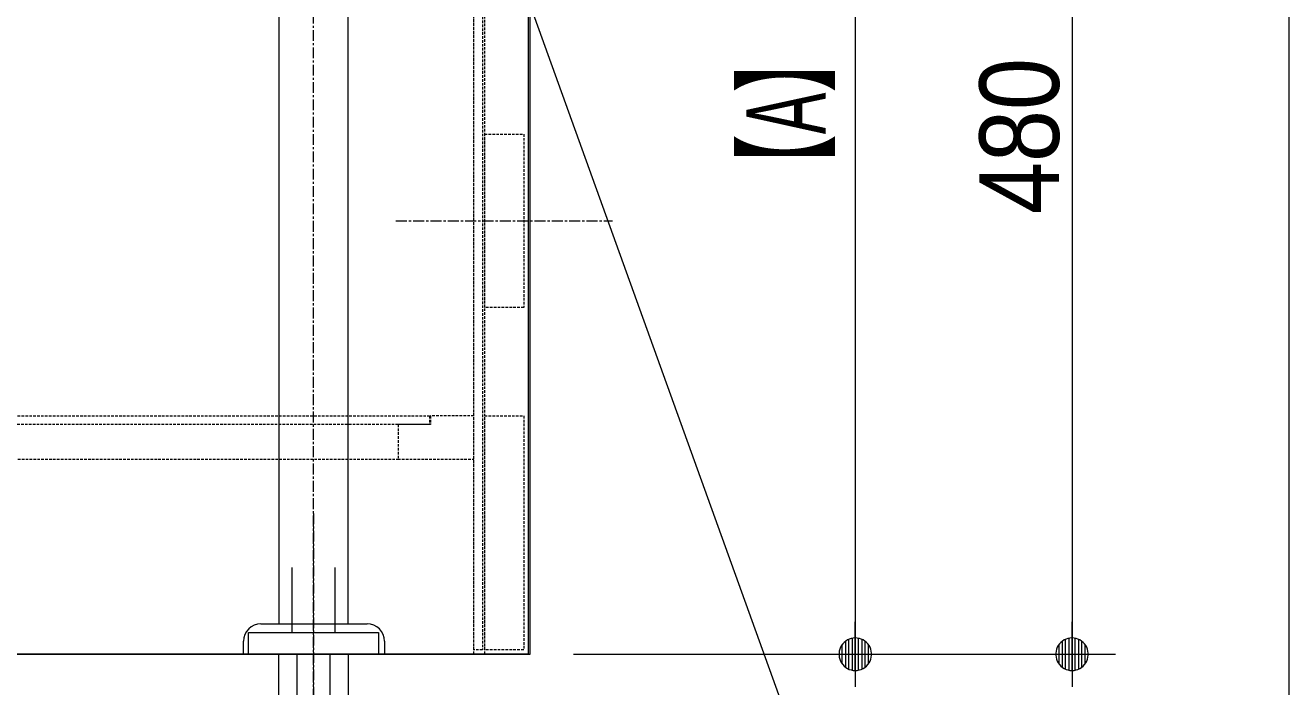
# Model space of a CAD drawing. Units: millimetres, scale not verified. Extents: x -6062 to 6062, y -3045 to 3045.
# Drawn here: x -3505 to -2922, y -2085 to -1780 of the extents above; entities that cross this region are included whole.
import ezdxf
from ezdxf.enums import TextEntityAlignment as Align

# ---------------------------------------------------------------- set-up
doc = ezdxf.new("R2010")
doc.units = ezdxf.units.MM
doc.header["$LTSCALE"] = 20
doc.linetypes.add('CHAIN1', pattern=[8, 5, -1, 1, -1])
doc.linetypes.add('DASHED1', pattern=[1.8, 1.2, -0.6])
for name, color, linetype, lineweight in [('0-0_1図面枠', 7, 'Continuous', 9), ('0-1_5ボウル・キャビネット', 7, 'Continuous', 9), ('0-2_2寸法-1', 7, 'Continuous', 9), ('0-3_0', 7, 'Continuous', 9), ('0-4_2寸法-2', 7, 'Continuous', 9), ('0-5_4給排水', 7, 'Continuous', 9), ('0-6_2寸法-3', 7, 'Continuous', 9)]:
    doc.layers.add(name, color=color, linetype=linetype, lineweight=lineweight)
doc.styles.add('ＭＳ Ｐゴシック', font='')
doc.styles.get('ＭＳ Ｐゴシック').set_extended_font_data('MS PGothic')

# ---------------------------------------------------------------- blocks, each defined once
blk = doc.blocks.new('グループ-4')
at = {"layer": '0-0_1図面枠'}
blk.add_line((-22700, 41000), (-22700, -48600), dxfattribs=at)
blk = doc.blocks.new('グループ-5')
at = {"layer": '0-1_5ボウル・キャビネット'}
blk.add_lwpolyline([(-40260, -28100), (-29720, -28100), (-29720, -41400), (-40260, -41400)], close=True, dxfattribs=at)
blk = doc.blocks.new('グループ-6')
at = {"layer": '0-1_5ボウル・キャビネット', "linetype": 'DASHED1'}
for p, q in [((-30220, -41400), (-30220, -28100)), ((-30120, -41400), (-30120, -28100)), ((-37920, -39600), (-30920, -39600))]:
    blk.add_line(p, q, dxfattribs=at)
for points in [[(-30220, -28100), (-30140, -28100), (-30140, -41360), (-30220, -41360)], [(-30120, -36600), (-29760, -36600), (-29760, -38200), (-30120, -38200)], [(-38210, -39200), (-30630, -39200), (-30630, -39280), (-38210, -39280)], [(-30620, -39280), (-30920, -39280), (-30920, -39600), (-30220, -39600), (-30220, -39200), (-30620, -39200)], [(-30120, -39200), (-29760, -39200), (-29760, -41360), (-30120, -41360)]]:
    blk.add_lwpolyline(points, close=True, dxfattribs=at)
blk = doc.blocks.new('グループ-7')
at = {"layer": '0-1_5ボウル・キャビネット', "linetype": 'CHAIN1'}
for p, q in [((-30940, -29900), (-28940, -29900)), ((-30940, -37400), (-28940, -37400))]:
    blk.add_line(p, q, dxfattribs=at)
blk = doc.blocks.new('グループ-8')
at = {"layer": '0-1_5ボウル・キャビネット'}
blk.add_lwpolyline([(-41700, -41400), (-29700, -41400), (-29700, -21400)], dxfattribs=at)
for name in ['グループ-5', 'グループ-6', 'グループ-7']:
    blk.add_blockref(name, (0, 0), dxfattribs=at)
blk = doc.blocks.new('_Dot')
at = {"layer": '0-3_0'}
for p, q in [((-10, 0), (-20, 0)), ((9.78, 2), (-9.78, 2)), ((7.99, 6), (-7.99, 6)), ((9.16, -3.98), (-9.16, -3.98)), ((6, -7.98), (-6, -7.98))]:
    blk.add_line(p, q, dxfattribs=at)
for points in [[(10, 0), (9.92, 1.25), (9.69, 2.49), (9.3, 3.68), (8.76, 4.82), (8.09, 5.88), (7.29, 6.85), (6.37, 7.71), (5.36, 8.44), (4.26, 9.05), (3.09, 9.51), (1.87, 9.82), (0.63, 9.98), (-0.63, 9.98), (-1.87, 9.82), (-3.09, 9.51), (-4.26, 9.05), (-5.36, 8.44), (-6.37, 7.71), (-7.29, 6.85), (-8.09, 5.88), (-8.76, 4.82), (-9.3, 3.68), (-9.69, 2.49), (-9.92, 1.25), (-10, 0), (0, 0)], [(-10, 0), (-9.92, -1.25), (-9.69, -2.49), (-9.3, -3.68), (-8.76, -4.82), (-8.09, -5.88), (-7.29, -6.85), (-6.37, -7.71), (-5.36, -8.44), (-4.26, -9.05), (-3.09, -9.51), (-1.87, -9.82), (-0.63, -9.98), (0.63, -9.98), (1.87, -9.82), (3.09, -9.51), (4.26, -9.05), (5.36, -8.44), (6.37, -7.71), (7.29, -6.85), (8.09, -5.88), (8.76, -4.82), (9.3, -3.68), (9.69, -2.49), (9.92, -1.25), (10, 0), (0, 0)]]:
    blk.add_lwpolyline(points, close=True, dxfattribs=at)
blk = doc.blocks.new('グループ-9')
at = {"layer": '0-5_4給排水', "linetype": 'CHAIN1'}
blk.add_line((-31700, -40100), (-31700, -42300), dxfattribs=at)
at = {"layer": '0-5_4給排水'}
blk.add_lwpolyline([(-31900, -40600), (-31900, -41200), (-31500, -41200), (-31500, -40600)], dxfattribs=at)
for points in [[(-32300, -41200), (-31100, -41200), (-31100, -41400), (-32300, -41400)], [(-31850, -41400), (-31550, -41400), (-31550, -41800), (-31850, -41800)]]:
    blk.add_lwpolyline(points, close=True, dxfattribs=at)
blk = doc.blocks.new('グループ-10')
at = {"layer": '0-5_4給排水', "linetype": 'CHAIN1'}
blk.add_line((-31700, -42300), (-31700, -31520), dxfattribs=at)
at = {"layer": '0-5_4給排水'}
blk.add_line((-32345, -41306.7), (-32345, -41280), dxfattribs=at)
for points in [[(-32020, -32600), (-32020, -41120), (-31380, -41120), (-31380, -32600)], [(-32185, -41120), (-32182.5, -41120), (-31207.5, -41120), (-31205, -41120)], [(-31045, -41280), (-31045, -41306.7), (-31045, -41400), (-32345, -41400), (-32345, -41306.7)]]:
    blk.add_lwpolyline(points, dxfattribs=at)
blk.add_lwpolyline([(-32020, -41400), (-31380, -41400), (-31380, -41800), (-32020, -41800)], close=True, dxfattribs=at)
for centre, start, end in [((-32185, -41280), 90, 180), ((-31205, -41280), 0, 90)]:
    blk.add_arc(centre, 160, start, end, dxfattribs=at)

msp = doc.modelspace()

# ---------------------------------------------------------------- linework, layer by layer
at = {"layer": '0-2_2寸法-1'}
for p, q in [((-3122.5, -1585.01), (-3122.5, -2054.99)), ((-3022.5, -1605.01), (-3022.5, -2054.99)), ((-3252.5, -2070), (-3102.5, -2070)), ((-3102.5, -2070), (-3002.5, -2070))]:
    msp.add_line(p, q, dxfattribs=at)
at = {"layer": '0-4_2寸法-2'}
for p, q in [((-3122.5, -1570), (-3122.5, -2070)), ((-3022.5, -1590), (-3022.5, -2070)), ((-3252.5, -2070), (-3102.5, -2070)), ((-3102.5, -2070), (-3002.5, -2070))]:
    msp.add_line(p, q, dxfattribs=at)
at = {"layer": '0-6_2寸法-3'}
msp.add_lwpolyline([(-3467.57, -2420), (-3038.38, -2420), (-3339.25, -1584.9)], dxfattribs=at)

# ---------------------------------------------------------------- block references
at = {"layer": '0-0_1図面枠', "xscale": 0.05, "yscale": 0.05}
msp.add_blockref('グループ-4', (-1787.5, 0), dxfattribs=at)
at = {"layer": '0-1_5ボウル・キャビネット', "xscale": 0.05, "yscale": 0.05}
msp.add_blockref('グループ-8', (-1787.5, 0), dxfattribs=at)
at = {"layer": '0-2_2寸法-1', "xscale": 0.7503418, "yscale": 0.7503418, "rotation": 270}
for p in [(-3122.5, -2070), (-3022.5, -2070)]:
    msp.add_blockref('_Dot', p, dxfattribs=at)
at = {"layer": '0-4_2寸法-2', "xscale": 0.7503418, "yscale": 0.7503418, "rotation": 90}
for p in [(-3122.5, -2070), (-3022.5, -2070)]:
    msp.add_blockref('_Dot', p, dxfattribs=at)
at = {"layer": '0-5_4給排水', "xscale": 0.05, "yscale": 0.05}
for name in ['グループ-10', 'グループ-9']:
    msp.add_blockref(name, (-1787.5, 0), dxfattribs=at)

# ---------------------------------------------------------------- texts
at = {"layer": '0-2_2寸法-1', "style": 'ＭＳ Ｐゴシック'}
for s, height, width, p in [('【A】', 36.69, 0.6, (-3125.13, -1860.05)), ('480', 36.66, 0.9, (-3017.54, -1866.89))]:
    msp.add_text(s, height=height, rotation=90, dxfattribs=dict(at, width=width)).set_placement(p, align=Align.BOTTOM_LEFT)

doc.saveas('drawing.dxf')
